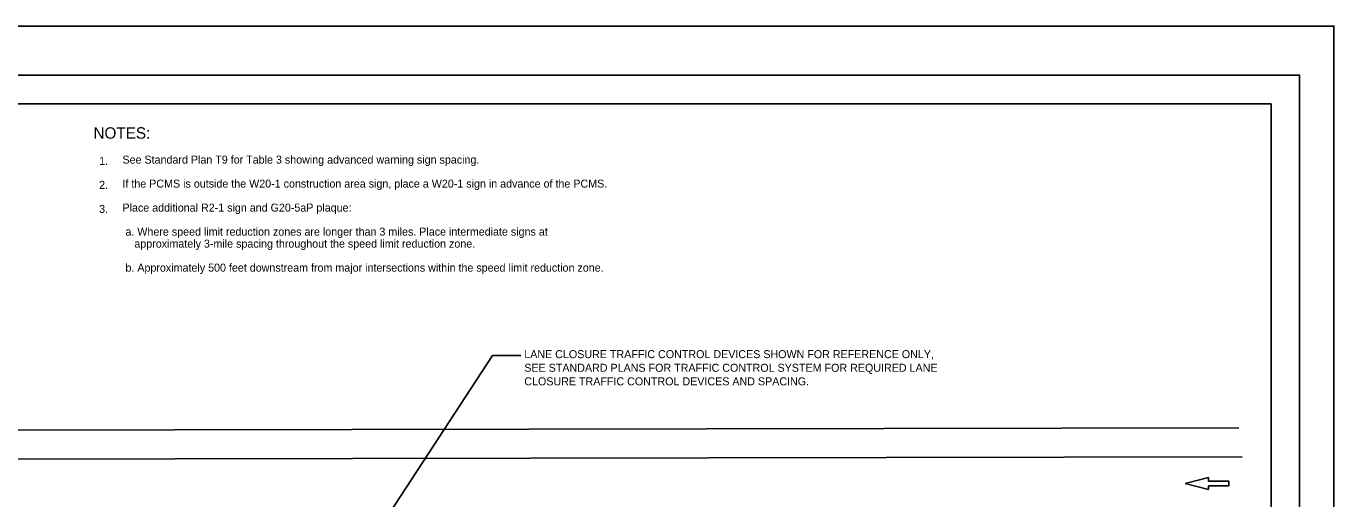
# Model space of a CAD drawing. Extents: x -893 to 867, y -474 to 712.
# Drawn here: x -277 to 867, y 298 to 712 of the extents above; entities that cross this region are included whole.
import ezdxf

# ---------------------------------------------------------------- set-up
doc = ezdxf.new("R2010")
doc.units = 0
for name, color, linetype in [('border_PLOTTING-ELEMENTS', 7, 'Continuous'), ('border_rw_22x34_Cut_Lines', 7, 'Continuous'), ('border_SHEET', 7, 'Continuous'), ('pp_PRESENTATION', 7, 'Continuous'), ('tcd_PVMT-MARKER', 7, 'Continuous'), ('tcd_PVMT-MARKER-anno', 7, 'Continuous'), ('tcd_SIGN-ROADSIDE-anno', 7, 'Continuous')]:
    doc.layers.add(name, color=color, linetype=linetype)

msp = doc.modelspace()

# ---------------------------------------------------------------- linework, layer by layer
at = {"layer": 'border_PLOTTING-ELEMENTS'}
for points in [[(-893.4, -474), (866.6, -474), (866.6, 712), (-893.4, 712)], [(-863.4, 669), (836.6, 669), (836.6, -431), (-863.4, -431)]]:
    msp.add_lwpolyline(points, close=True, dxfattribs=at)
at = {"layer": 'border_rw_22x34_Cut_Lines'}
msp.add_lwpolyline([(-863.4, 669), (836.6, 669), (836.6, -431), (-863.4, -431)], close=True, dxfattribs=at)
at = {"layer": 'border_SHEET'}
for p, q in [((-813.4, 644), (811.6, 644)), ((811.6, 644), (811.6, -406))]:
    msp.add_line(p, q, dxfattribs=at)
at = {"layer": 'pp_PRESENTATION'}
for p, q in [((736.5, 311.8), (756.8, 317)), ((756.8, 306.6), (736.5, 311.8)), ((756.8, 317), (756.8, 313.9)), ((756.8, 313.9), (774.8, 313.9)), ((774.8, 309.7), (756.8, 309.7)), ((756.8, 309.7), (756.8, 306.6)), ((774.8, 313.9), (774.8, 311.8)), ((774.8, 311.8), (774.8, 309.7))]:
    msp.add_line(p, q, dxfattribs=at)
at = {"layer": 'tcd_PVMT-MARKER'}
for p, q in [((-756.3, 357.5), (783.4, 360.5)), ((-758, 332.3), (786.4, 335.2))]:
    msp.add_line(p, q, dxfattribs=at)
at = {"layer": 'tcd_SIGN-ROADSIDE-anno'}
msp.add_lwpolyline([(155.3, 423.9), (130.7, 423.9), (-1.8, 221)], dxfattribs=at)

# ---------------------------------------------------------------- texts
at = {"layer": 'tcd_PVMT-MARKER-anno'}
for s, height, p in [('NOTES:', 10, (-218.5, 613.5)), ('1.', 7, (-213.5, 590.6)), ('See Standard Plan T9 for Table 3 showing advanced warning sign spacing.', 7, (-193.1, 591.7)), ('2.', 7, (-213.5, 569.6)), ('If the PCMS is outside the W20-1 construction area sign, place a W20-1 sign in advance of the PCMS.', 7, (-193.1, 570.7)), ('3.', 7, (-213.5, 548.6)), ('Place additional R2-1 sign and G20-5aP plaque:', 7, (-193.1, 549.7)), (' a. Where speed limit reduction zones are longer than 3 miles. Place intermediate signs at', 7, (-193.1, 528.7)), ('    approximately 3-mile spacing throughout the speed limit reduction zone.', 7, (-193.1, 518.2)), (' b. Approximately 500 feet downstream from major intersections within the speed limit reduction zone.', 7, (-193.1, 497.2))]:
    msp.add_text(s, height=height, dxfattribs=at).set_placement(p)
at = {"layer": 'tcd_SIGN-ROADSIDE-anno'}
for s, p in [('LANE CLOSURE TRAFFIC CONTROL DEVICES SHOWN FOR REFERENCE ONLY,', (158.4, 421.5)), ('SEE STANDARD PLANS FOR TRAFFIC CONTROL SYSTEM FOR REQUIRED LANE', (158.4, 409.6)), ('CLOSURE TRAFFIC CONTROL DEVICES AND SPACING.', (158.4, 397.7))]:
    msp.add_text(s, height=7, dxfattribs=at).set_placement(p)

doc.saveas('drawing.dxf')
